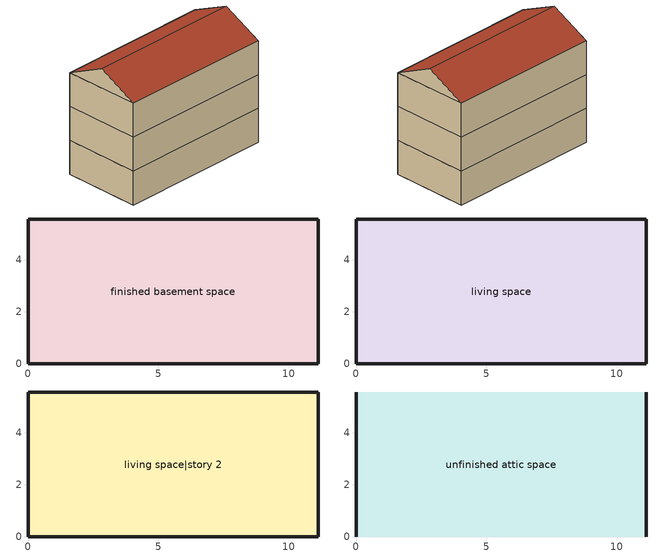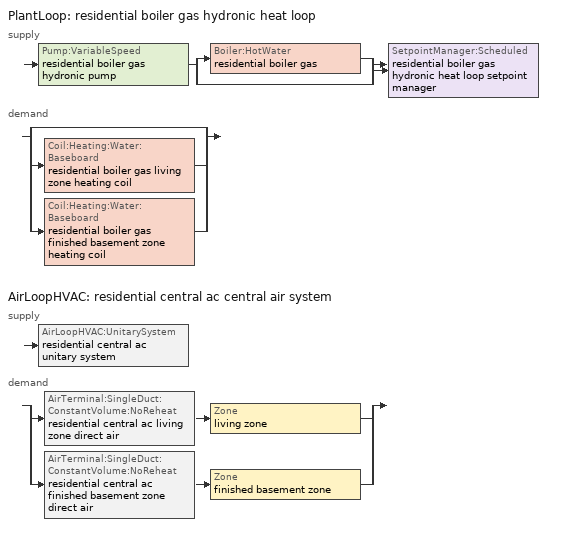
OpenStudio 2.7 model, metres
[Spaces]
finished basement space
 floor foundation: 0,0 0,5.56 11.13,5.56 11.13,0 z-2.44
 wall foundation: 0,5.56 0,0 11.13,0 11.13,5.56 0,5.56 z-2.44:0
living space
 floor to finished basement space: 0,0 0,5.56 11.13,5.56 11.13,0 z0
 wall outside: 0,5.56 0,0 11.13,0 11.13,5.56 0,5.56 z0:2.44
living space|story 2
 floor to living space: 0,0 0,5.56 11.13,5.56 11.13,0 z2.44
 wall outside: 0,5.56 0,0 11.13,0 11.13,5.56 0,5.56 z2.44:4.88
unfinished attic space
 floor to living space|story 2: 0,5.56 11.13,5.56 11.13,0 0,0 z4.88
 wall outside: 0,2.78,6.27 0,5.56,4.88 0,0,4.88; 11.13,2.78,6.27 11.13,0,4.88 11.13,5.56,4.88
 roof outside: 11.13,2.78,6.27 0,2.78,6.27 0,0,4.88 11.13,0,4.88; 0,2.78,6.27 11.13,2.78,6.27 11.13,5.56,4.88 0,5.56,4.88
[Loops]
PlantLoop 'residential boiler gas hydronic heat loop'
 supply: Pump:VariableSpeed 'residential boiler gas hydronic pump' > split
  | Boiler:HotWater 'residential boiler gas'
  | bypass
  join > SetpointManager:Scheduled 'residential boiler gas hydronic heat loop setpoint manager'
 demand: split
  | bypass
  | Coil:Heating:Water:Baseboard 'residential boiler gas living zone heating coil'
  | Coil:Heating:Water:Baseboard 'residential boiler gas finished basement zone heating coil'
AirLoopHVAC 'residential central ac central air system'
 supply: AirLoopHVAC:UnitarySystem 'residential central ac unitary system'
 demand: split
  | AirTerminal:SingleDuct:ConstantVolume:NoReheat 'residential central ac living zone direct air' > Zone 'living zone'
  | AirTerminal:SingleDuct:ConstantVolume:NoReheat 'residential central ac finished basement zone direct air' > Zone 'finished basement zone'
[Building]
Building 1: North Axis {deg}=0; Standards Number of Stories=3; Standards Number of Above Ground Stories=2; Standards Building Type=singlefamilydetached; Standards Number of Living Units=1
[Site]
Denver Intl Ap_CO_USA: Latitude {deg}=39.83; Longitude {deg}=-104.65; Time Zone {hr}=-7; Elevation {m}=1650
[ClimateZones]
Climate Zone Institution Name 2=Building America; Climate Zone Document Year 2=0; Climate Zone Value 2=Cold
[Site:WaterMainsTemperature]
Calculation Method=Correlation; Annual Average Outdoor Air Temperature {C}=10.8753; Maximum Difference In Monthly Average Outdoor Air Temperatures {deltaC}=23.1524
[Site:GroundTemperature:Deep]
10.8753, 10.8753, 10.8753, 10.8753, 10.8753, 10.8753, 10.8753, 10.8753, 10.8753, 10.8753, 10.8753, 10.8753
[Material]
residential empd dummy: Roughness=Rough; Thickness {m}=0.001; Conductivity {W/m-K}=0.1; Density {kg/m3}=100; Specific Heat {J/kg-K}=100; Thermal Absorptance=0.9; Solar Absorptance=0.5; Visible Absorptance=0.1
[MaterialProperty:MoisturePenetrationDepth:Settings]
Material=residential empd dummy; Water Vapor Diffusion Resistance Factor=500; Moisture Equation Coefficient a=0.0069; Moisture Equation Coefficient b=0.9066; Moisture Equation Coefficient c=0.0404; Moisture Equation Coefficient d=22.1121; Surface Layer Penetration Depth {m}=0.1; Deep Layer Penetration Depth {m}=0; Coating Layer Thickness {m}=0; Coating Layer Water Vapor Diffusion Resistance Factor=0
[Construction]
residential empd dummy: residential empd dummy
[ThermalZone] Use Ideal Air Loads=No
Name | Thermostat
living zone | living zone temperature setpoint
unfinished attic zone
finished basement zone | finished basement zone temperature setpoint
[Sizing:Zone] Zone Cooling Design Supply Air Temperature Input Method=SupplyAirTemperature; Zone Cooling Design Supply Air Temperature {C}=14; Zone Cooling Design Supply Air Temperature Difference {deltaC}=11.11; Zone Heating Design Supply Air Temperature Input Method=SupplyAirTemperature; Zone Heating Design Supply Air Temperature {C}=40; Zone Heating Design Supply Air Temperature Difference {deltaC}=11.11; Zone Cooling Design Supply Air Humidity Ratio {kg-H2O/kg-air}=0.0085; Zone Heating Design Supply Air Humidity Ratio {kg-H2O/kg-air}=0.008; Cooling Design Air Flow Method=DesignDay; Heating Design Air Flow Method=DesignDay; Account for Dedicated Outdoor Air System=No; Dedicated Outdoor Air System Control Strategy=NeutralSupplyAir; Dedicated Outdoor Air Low Setpoint Temperature for Design {C}=autosize; Dedicated Outdoor Air High Setpoint Temperature for Design {C}=autosize
living zone; unfinished attic zone; finished basement zone
[Zone equipment]
living zone: residential boiler gas living zone convective water, residential central ac living zone direct air
finished basement zone: residential boiler gas finished basement zone convective water, residential central ac finished basement zone direct air
[Space]
Name | Space Type | Thermal Zone | Building Unit
living space; living space|story 2 | Space Type 1 | living zone | unit 1
unfinished attic space | Space Type 2 | unfinished attic zone
finished basement space | Space Type 3 | finished basement zone | unit 1
[SpaceType]
Name | Standards Space Type
Space Type 1 | living
Space Type 2 | unfinished attic
Space Type 3 | finished basement
[InternalMass:Definition]
residential empd dummy unfinished attic space: Construction=residential empd dummy; Design Level Calculation Method=SurfaceArea; Surface Area {m2}=61.9354
[InternalMass]
residential empd dummy unfinished attic space: Internal Mass Definition=residential empd dummy unfinished attic space; Space or SpaceType=unfinished attic space; Multiplier=1
[BuildingUnit]
unit 1: Building Unit Type=Residential
[PlantLoop]
residential boiler gas hydronic heat loop: Fluid Type=Water; Glycol Concentration=0; Maximum Loop Temperature {C}=100; Minimum Loop Temperature {C}=0; Minimum Loop Flow Rate {m3/s}=0; Plant Loop Volume {m3}=Autocalculate; Load Distribution Scheme=Optimal
[Sizing:Plant]
residential boiler gas hydronic heat loop: Loop Type=Heating; Design Loop Exit Temperature {C}=82.2222; Loop Design Temperature Difference {deltaC}=11.1111; Sizing Option=NonCoincident; Zone Timesteps in Averaging Window=1; Coincident Sizing Factor Mode=None
[Pump:VariableSpeed]
residential boiler gas hydronic pump: Rated Pump Head {Pa}=20000; Motor Efficiency=0.9; Fraction of Motor Inefficiencies to Fluid Stream=0; Coefficient 1 of the Part Load Performance Curve=0; Coefficient 2 of the Part Load Performance Curve=1; Coefficient 3 of the Part Load Performance Curve=0; Coefficient 4 of the Part Load Performance Curve=0; Pump Control Type=Intermittent; Skin Loss Radiative Fraction=0.5; Design Power Sizing Method=PowerPerFlowPerPressure; Design Electric Power per Unit Flow Rate {W/(m3/s)}=348701.1; Design Shaft Power per Unit Flow Rate per Unit Head {W-s/m3-Pa}=1.28205; Design Minimum Flow Rate Fraction=0
[Boiler:HotWater]
residential boiler gas: Fuel Type=NaturalGas; Nominal Thermal Efficiency=0.8; Efficiency Curve Temperature Evaluation Variable=LeavingBoiler; Normalized Boiler Efficiency Curve=NonCondensingBoilerEff; Design Water Outlet Temperature {C}=82.2222; Minimum Part Load Ratio=0.99; Maximum Part Load Ratio=1; Optimum Part Load Ratio=1; Water Outlet Upper Temperature Limit {C}=99.9; Boiler Flow Mode=ConstantFlow; Parasitic Electric Load {W}=76; Sizing Factor=1
[SetpointManager:Scheduled]
residential boiler gas hydronic heat loop setpoint manager: Control Variable=Temperature; Schedule=residential boiler gas hydronic heat supply setpoint
[Coil:Heating:Water:Baseboard] Heating Design Capacity Method=HeatingDesignCapacity; Heating Design Capacity {W}=autosize; Heating Design Capacity Per Floor Area {W/m2}=0; Fraction of Autosized Heating Design Capacity=0.8; Convergence Tolerance=0.001
residential boiler gas living zone heating coil; residential boiler gas finished basement zone heating coil
[ZoneHVAC:Baseboard:Convective:Water] Availability Schedule=residential heating season
Name | Heating Coil
residential boiler gas living zone convective water | residential boiler gas living zone heating coil
residential boiler gas finished basement zone convective water | residential boiler gas finished basement zone heating coil
[Coil:Cooling:DX:SingleSpeed]
residential central ac cooling coil: Availability Schedule=residential cooling season; Rated Total Cooling Capacity {W}=autosize; Rated Sensible Heat Ratio=0.740403; Rated COP {W/W}=3.95054; Rated Air Flow Rate {m3/s}=autosize; Rated Evaporator Fan Power Per Volume Flow Rate {W/(m3/s)}=773.391; Total Cooling Capacity Function of Temperature Curve=Cool-Cap-fT1; Total Cooling Capacity Function of Flow Fraction Curve=Cool-Cap-fFF1; Energy Input Ratio Function of Temperature Curve=Cool-EIR-fT1; Energy Input Ratio Function of Flow Fraction Curve=Cool-EIR-fFF1; Part Load Fraction Correlation Curve=Cool-PLF-fPLR1; Nominal Time for Condensate Removal to Begin {s}=1000; Ratio of Initial Moisture Evaporation Rate and Steady State Latent Capacity=1.5; Maximum Cycling Rate {cycles/hr}=3; Latent Capacity Time Constant {s}=45; Condenser Type=AirCooled; Evaporative Condenser Effectiveness=0; Evaporative Condenser Air Flow Rate {m3/s}=Autosize; Evaporative Condenser Pump Rated Power Consumption {W}=Autosize; Crankcase Heater Capacity {W}=0; Maximum Outdoor Dry-Bulb Temperature for Crankcase Heater Operation {C}=12.7778; Basin Heater Capacity {W/K}=0; Basin Heater Setpoint Temperature {C}=10
[Fan:OnOff]
residential central ac supply fan: Availability Schedule=Always On Discrete; Fan Total Efficiency=0.75; Pressure Rise {Pa}=794.58; Maximum Flow Rate {m3/s}=autosize; Motor Efficiency=1; Motor In Airstream Fraction=1; Fan Power Ratio Function of Speed Ratio Curve=Fan On Off Power Curve; Fan Efficiency Ratio Function of Speed Ratio Curve=Fan On Off Efficiency Curve
[AirLoopHVAC:UnitarySystem]
residential central ac unitary system: Control Type=Load; Controlling Zone or Thermostat Location=living zone; Dehumidification Control Type=None; Availability Schedule=Always On Discrete; Supply Fan=residential central ac supply fan; Fan Placement=BlowThrough; Supply Air Fan Operating Mode Schedule=Always Off Discrete; DX Heating Coil Sizing Ratio=1; Cooling Coil=residential central ac cooling coil; Use DOAS DX Cooling Coil=No; DOAS DX Cooling Coil Leaving Minimum Air Temperature {C}=2; Latent Load Control=SensibleOnlyLoadControl; Supply Air Flow Rate During Cooling Operation {m3/s}=autosize; Supply Air Flow Rate During Heating Operation {m3/s}=1e-007; Supply Air Flow Rate When No Cooling or Heating is Required {m3/s}=0; Maximum Supply Air Temperature {C}=48.8889; Maximum Outdoor Dry-Bulb Temperature for Supplemental Heater Operation {C}=21; Maximum Cycling Rate {cycles/hr}=2.5; Heat Pump Time Constant {s}=60; Fraction of On-Cycle Power Use=0.01; Heat Pump Fan Delay Time {s}=60; Ancilliary On-Cycle Electric Power {W}=0; Ancilliary Off-Cycle Electric Power {W}=0
[AirLoopHVAC]
residential central ac central air system: Availability Schedule=Always On Discrete; Design Supply Air Flow Rate {m3/s}=AutoSize
[Sizing:System]
residential central ac central air system: Type of Load to Size On=Sensible; Design Outdoor Air Flow Rate {m3/s}=Autosize; Central Heating Maximum System Air Flow Ratio=0.3; Preheat Design Temperature {C}=7; Preheat Design Humidity Ratio {kg-H2O/kg-Air}=0.008; Precool Design Temperature {C}=12.8; Precool Design Humidity Ratio {kg-H2O/kg-Air}=0.008; Central Cooling Design Supply Air Temperature {C}=12.8; Central Heating Design Supply Air Temperature {C}=16.7; Sizing Option=NonCoincident; 100% Outdoor Air in Cooling=Yes; 100% Outdoor Air in Heating=Yes; Central Cooling Design Supply Air Humidity Ratio {kg-H2O/kg-Air}=0.0085; Central Heating Design Supply Air Humidity Ratio {kg-H2O/kg-Air}=0.008; Cooling Design Air Flow Method=DesignDay; Cooling Design Air Flow Rate {m3/s}=0; Heating Design Air Flow Method=DesignDay; Heating Design Air Flow Rate {m3/s}=0; System Outdoor Air Method=ZoneSum; Zone Maximum Outdoor Air Fraction=1; Cooling Supply Air Flow Rate Per Floor Area {m3/s-m2}=0.00996765; Cooling Fraction of Autosized Cooling Supply Air Flow Rate=1; Cooling Supply Air Flow Rate Per Unit Cooling Capacity {m3/s-W}=3.94755e-05; Heating Supply Air Flow Rate Per Floor Area {m3/s-m2}=0.00996765; Heating Fraction of Autosized Heating Supply Air Flow Rate=1; Heating Fraction of Autosized Cooling Supply Air Flow Rate=1; Heating Supply Air Flow Rate Per Unit Heating Capacity {m3/s-W}=3.15882e-05; Cooling Design Capacity Method=CoolingDesignCapacity; Cooling Design Capacity {W}=autosize; Cooling Design Capacity Per Floor Area {W/m2}=234.7; Fraction of Autosized Cooling Design Capacity=1; Heating Design Capacity Method=HeatingDesignCapacity; Heating Design Capacity {W}=autosize; Heating Design Capacity Per Floor Area {W/m2}=157; Fraction of Autosized Heating Design Capacity=1; Central Cooling Capacity Control Method=OnOff
[AirTerminal:SingleDuct:ConstantVolume:NoReheat] Availability Schedule=Always On Discrete; Maximum Air Flow Rate {m3/s}=AutoSize
residential central ac living zone direct air; residential central ac finished basement zone direct air
[ThermostatSetpoint:DualSetpoint] Heating Setpoint Temperature Schedule=residential heating setpoint; Cooling Setpoint Temperature Schedule=residential cooling setpoint
living zone temperature setpoint; finished basement zone temperature setpoint
[Curve:Bicubic]
NonCondensingBoilerEff: Coefficient1 Constant=1.11172; Coefficient2 x=0.0786141; Coefficient3 x**2=-0.400426; Coefficient4 y=0; Coefficient5 y**2=-0.000156783; Coefficient6 x*y=0.0093846; Coefficient7 x**3=0.234258; Coefficient8 y**3=1.32927e-06; Coefficient9 x**2*y=-0.0044467; Coefficient10 x*y**2=-1.22498e-05; Minimum Value of x=0.1; Maximum Value of x=1; Minimum Value of y=20; Maximum Value of y=80
[Schedule:Constant]
Name | Value
residential boiler gas hydronic heat supply setpoint | 82.2222
Always On Discrete | 1
Always Off Discrete | 0
[Curve:Biquadratic] Minimum Value of x=13.88; Maximum Value of x=23.88; Minimum Value of y=18.33; Maximum Value of y=51.66
Name | Coefficient1 Constant | Coefficient2 x | Coefficient3 x**2 | Coefficient4 y | Coefficient5 y**2 | Coefficient6 x*y
Cool-Cap-fT1 | 1.5509 | -0.0750501 | 0.00309714 | 0.00240111 | -5.0544e-05 | -0.000427281
Cool-EIR-fT1 | -0.304283 | 0.118048 | -0.00342467 | -0.00626191 | 0.000695427 | -0.000469975
[Curve:Quadratic] Minimum Value of x=0
Name | Coefficient1 Constant | Coefficient2 x | Coefficient3 x**2 | Maximum Value of x | Minimum Curve Output | Maximum Curve Output
Cool-PLF-fPLR1 | 0.93 | 0.07 | 0 | 1 | 0.7 | 1
Cool-Cap-fFF1 | 0.718605 | 0.4101 | -0.128705 | 2 | 0 | 2
Cool-EIR-fFF1 | 1.323 | -0.477711 | 0.154712 | 2 | 0 | 2
[Curve:Exponent]
Fan On Off Power Curve: Coefficient1 Constant=1; Coefficient2 Constant=0; Coefficient3 Constant=0; Minimum Value of x=0; Maximum Value of x=1
[Curve:Cubic]
Fan On Off Efficiency Curve: Coefficient1 Constant=1; Coefficient2 x=0; Coefficient3 x**2=0; Coefficient4 x**3=0; Minimum Value of x=0; Maximum Value of x=1
[Schedule:Ruleset]
Name | Default Day Schedule
residential heating season | Schedule Day 1
residential cooling season | Schedule Day 4
residential heating setpoint | Schedule Day 2
residential cooling setpoint | Schedule Day 3
[Schedule:Day]
Schedule Day 1; Schedule Day 4; Schedule Day 2; Schedule Day 3: 24, 0, 0
residential heating season allday1; residential heating season allday2; residential heating season allday3; residential heating season allday4; residential heating season allday5; residential heating season allday6; residential heating season allday7; residential heating season allday8; residential heating season allday9; residential heating season allday10; residential heating season allday11; residential heating season allday12; residential cooling season allday1; residential cooling season allday2; residential cooling season allday3; residential cooling season allday4; residential cooling season allday5; residential cooling season allday6; residential cooling season allday7; residential cooling season allday8; residential cooling season allday9; residential cooling season allday10; residential cooling season allday11; residential cooling season allday12: 24, 0, 1
residential heating setpoint allday1; residential heating setpoint allday2; residential heating setpoint allday3; residential heating setpoint allday4; residential heating setpoint allday5; residential heating setpoint allday6; residential heating setpoint allday7; residential heating setpoint allday8; residential heating setpoint allday9; residential heating setpoint allday10; residential heating setpoint allday11; residential heating setpoint allday12: 24, 0, 21.6667
residential cooling setpoint allday1; residential cooling setpoint allday2; residential cooling setpoint allday3; residential cooling setpoint allday4; residential cooling setpoint allday5; residential cooling setpoint allday6; residential cooling setpoint allday7; residential cooling setpoint allday8; residential cooling setpoint allday9; residential cooling setpoint allday10; residential cooling setpoint allday11; residential cooling setpoint allday12: 24, 0, 24.4444
[Schedule:Rule] Apply Sunday=Yes; Apply Monday=Yes; Apply Tuesday=Yes; Apply Wednesday=Yes; Apply Thursday=Yes; Apply Friday=Yes; Apply Saturday=Yes; Date Specification Type=DateRange; Start Day=1
Name | Schedule Ruleset | Rule Order | Day Schedule | Start Month | End Month | End Day
residential heating season allday ruleset1 | residential heating season | 11 | residential heating season allday1 | 1 | 1 | 31
residential heating season allday ruleset2 | residential heating season | 10 | residential heating season allday2 | 2 | 2 | 28
residential heating season allday ruleset3 | residential heating season | 9 | residential heating season allday3 | 3 | 3 | 31
residential heating season allday ruleset4 | residential heating season | 8 | residential heating season allday4 | 4 | 4 | 30
residential heating season allday ruleset5 | residential heating season | 7 | residential heating season allday5 | 5 | 5 | 31
residential heating season allday ruleset6 | residential heating season | 6 | residential heating season allday6 | 6 | 6 | 30
residential heating season allday ruleset7 | residential heating season | 5 | residential heating season allday7 | 7 | 7 | 31
residential heating season allday ruleset8 | residential heating season | 4 | residential heating season allday8 | 8 | 8 | 31
residential heating season allday ruleset9 | residential heating season | 3 | residential heating season allday9 | 9 | 9 | 30
residential heating season allday ruleset10 | residential heating season | 2 | residential heating season allday10 | 10 | 10 | 31
residential heating season allday ruleset11 | residential heating season | 1 | residential heating season allday11 | 11 | 11 | 30
residential heating season allday ruleset12 | residential heating season | 0 | residential heating season allday12 | 12 | 12 | 31
residential cooling season allday ruleset1 | residential cooling season | 11 | residential cooling season allday1 | 1 | 1 | 31
residential cooling season allday ruleset2 | residential cooling season | 10 | residential cooling season allday2 | 2 | 2 | 28
residential cooling season allday ruleset3 | residential cooling season | 9 | residential cooling season allday3 | 3 | 3 | 31
residential cooling season allday ruleset4 | residential cooling season | 8 | residential cooling season allday4 | 4 | 4 | 30
residential cooling season allday ruleset5 | residential cooling season | 7 | residential cooling season allday5 | 5 | 5 | 31
residential cooling season allday ruleset6 | residential cooling season | 6 | residential cooling season allday6 | 6 | 6 | 30
residential cooling season allday ruleset7 | residential cooling season | 5 | residential cooling season allday7 | 7 | 7 | 31
residential cooling season allday ruleset8 | residential cooling season | 4 | residential cooling season allday8 | 8 | 8 | 31
residential cooling season allday ruleset9 | residential cooling season | 3 | residential cooling season allday9 | 9 | 9 | 30
residential cooling season allday ruleset10 | residential cooling season | 2 | residential cooling season allday10 | 10 | 10 | 31
residential cooling season allday ruleset11 | residential cooling season | 1 | residential cooling season allday11 | 11 | 11 | 30
residential cooling season allday ruleset12 | residential cooling season | 0 | residential cooling season allday12 | 12 | 12 | 31
residential heating setpoint allday ruleset1 | residential heating setpoint | 11 | residential heating setpoint allday1 | 1 | 1 | 31
residential heating setpoint allday ruleset2 | residential heating setpoint | 10 | residential heating setpoint allday2 | 2 | 2 | 28
residential heating setpoint allday ruleset3 | residential heating setpoint | 9 | residential heating setpoint allday3 | 3 | 3 | 31
residential heating setpoint allday ruleset4 | residential heating setpoint | 8 | residential heating setpoint allday4 | 4 | 4 | 30
residential heating setpoint allday ruleset5 | residential heating setpoint | 7 | residential heating setpoint allday5 | 5 | 5 | 31
residential heating setpoint allday ruleset6 | residential heating setpoint | 6 | residential heating setpoint allday6 | 6 | 6 | 30
residential heating setpoint allday ruleset7 | residential heating setpoint | 5 | residential heating setpoint allday7 | 7 | 7 | 31
residential heating setpoint allday ruleset8 | residential heating setpoint | 4 | residential heating setpoint allday8 | 8 | 8 | 31
residential heating setpoint allday ruleset9 | residential heating setpoint | 3 | residential heating setpoint allday9 | 9 | 9 | 30
residential heating setpoint allday ruleset10 | residential heating setpoint | 2 | residential heating setpoint allday10 | 10 | 10 | 31
residential heating setpoint allday ruleset11 | residential heating setpoint | 1 | residential heating setpoint allday11 | 11 | 11 | 30
residential heating setpoint allday ruleset12 | residential heating setpoint | 0 | residential heating setpoint allday12 | 12 | 12 | 31
residential cooling setpoint allday ruleset1 | residential cooling setpoint | 11 | residential cooling setpoint allday1 | 1 | 1 | 31
residential cooling setpoint allday ruleset2 | residential cooling setpoint | 10 | residential cooling setpoint allday2 | 2 | 2 | 28
residential cooling setpoint allday ruleset3 | residential cooling setpoint | 9 | residential cooling setpoint allday3 | 3 | 3 | 31
residential cooling setpoint allday ruleset4 | residential cooling setpoint | 8 | residential cooling setpoint allday4 | 4 | 4 | 30
residential cooling setpoint allday ruleset5 | residential cooling setpoint | 7 | residential cooling setpoint allday5 | 5 | 5 | 31
residential cooling setpoint allday ruleset6 | residential cooling setpoint | 6 | residential cooling setpoint allday6 | 6 | 6 | 30
residential cooling setpoint allday ruleset7 | residential cooling setpoint | 5 | residential cooling setpoint allday7 | 7 | 7 | 31
residential cooling setpoint allday ruleset8 | residential cooling setpoint | 4 | residential cooling setpoint allday8 | 8 | 8 | 31
residential cooling setpoint allday ruleset9 | residential cooling setpoint | 3 | residential cooling setpoint allday9 | 9 | 9 | 30
residential cooling setpoint allday ruleset10 | residential cooling setpoint | 2 | residential cooling setpoint allday10 | 10 | 10 | 31
residential cooling setpoint allday ruleset11 | residential cooling setpoint | 1 | residential cooling setpoint allday11 | 11 | 11 | 30
residential cooling setpoint allday ruleset12 | residential cooling setpoint | 0 | residential cooling setpoint allday12 | 12 | 12 | 31
